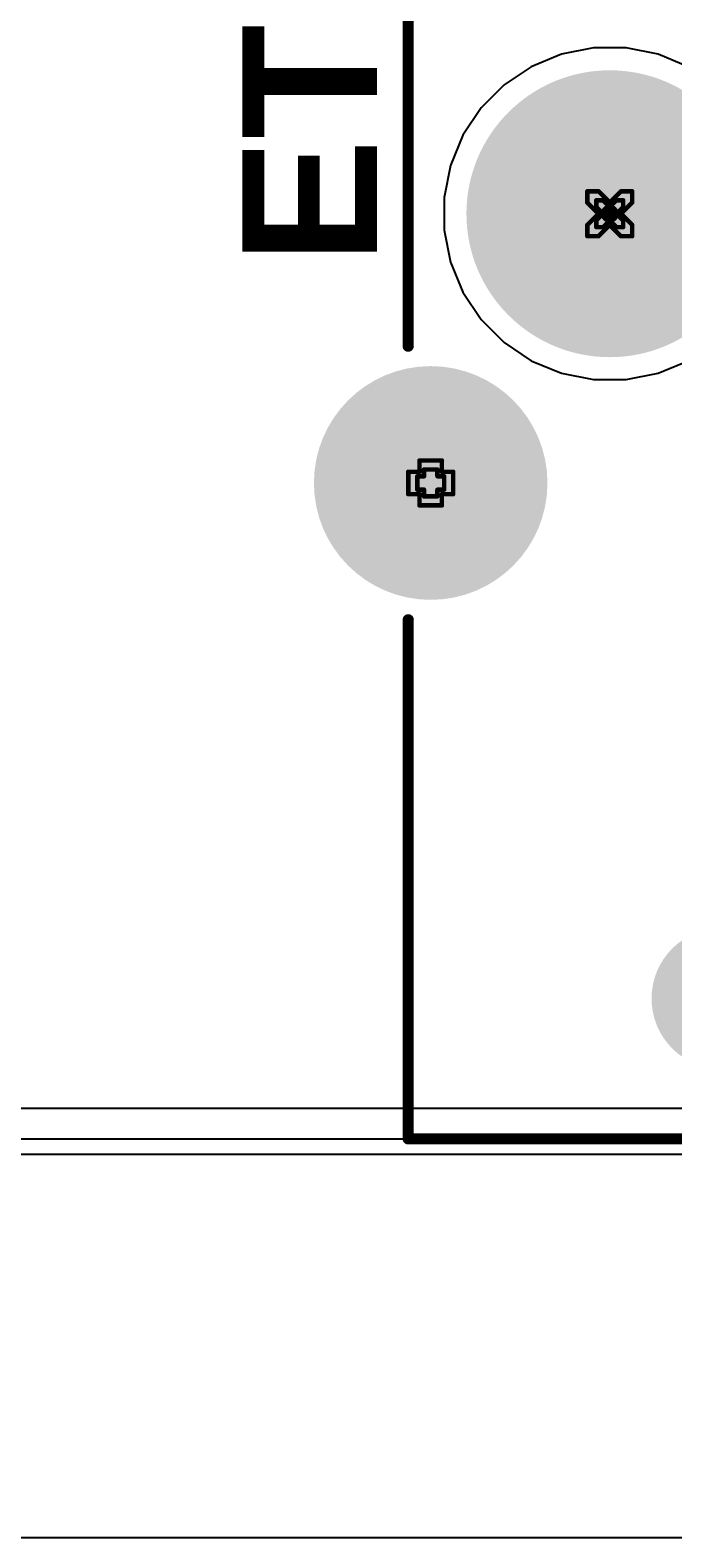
# Model space of a CAD drawing. Header units: inches. Extents: x 0 to 5032, y 0 to 5323.
# Drawn here: x 141.92 to 149.21, y 104.08 to 121.16 of the extents above; entities that cross this region are included whole.
import ezdxf

# ---------------------------------------------------------------- set-up
doc = ezdxf.new("R2010")
doc.units = ezdxf.units.IN
for name, color, linetype in [('Bottom Layer', 5, 'Continuous'), ('Bottom Solder', 6, 'Continuous'), ('Drill Drawing', 1, 'Continuous'), ('Layer 1', 16, 'Continuous'), ('Layer 2', 76, 'Continuous'), ('Multi-Layer', 9, 'Continuous'), ('Pad Holes', 156, 'Continuous'), ('Top Layer', 1, 'Continuous'), ('Top Overlay', 2, 'Continuous'), ('Top Solder', 216, 'Continuous')]:
    doc.layers.add(name, color=color, linetype=linetype)
doc.styles.add('Arial_Bold', font='', dxfattribs={"height": 0.2})
doc.styles.get('Arial_Bold').set_extended_font_data('Arial', bold=True)

# ---------------------------------------------------------------- blocks, each defined once
blk = doc.blocks.new('HR911105A_223')
at = {"layer": 'Bottom Layer'}
h = blk.add_hatch(color=5, dxfattribs=at)
edge = h.paths.add_edge_path()
edge.add_arc((-7.745, -1.055), 1.222, 0, 360)
h = blk.add_hatch(color=5, dxfattribs=at)
edge = h.paths.add_edge_path()
edge.add_arc((-4.44, -6.895), 0.699, 0, 360)
at = {"layer": 'Bottom Solder'}
h = blk.add_hatch(color=6, dxfattribs=at)
edge = h.paths.add_edge_path()
edge.add_arc((-5.715, 1.995), 0.102, 0, 360)
h = blk.add_hatch(color=6, dxfattribs=at)
edge = h.paths.add_edge_path()
edge.add_arc((-7.745, -1.055), 1.324, 0, 360)
h = blk.add_hatch(color=6, dxfattribs=at)
edge = h.paths.add_edge_path()
edge.add_arc((-4.44, -6.895), 0.801, 0, 360)
at = {"layer": 'Layer 1'}
h = blk.add_hatch(color=16, dxfattribs=at)
edge = h.paths.add_edge_path()
edge.add_arc((-7.745, -1.055), 1.222, 0, 360)
h = blk.add_hatch(color=16, dxfattribs=at)
edge = h.paths.add_edge_path()
edge.add_arc((-4.44, -6.895), 0.699, 0, 360)
at = {"layer": 'Layer 2'}
h = blk.add_hatch(color=76, dxfattribs=at)
edge = h.paths.add_edge_path()
edge.add_arc((-7.745, -1.055), 1.222, 0, 360)
h = blk.add_hatch(color=76, dxfattribs=at)
edge = h.paths.add_edge_path()
edge.add_arc((-4.44, -6.895), 0.699, 0, 360)
at = {"layer": 'Multi-Layer'}
h = blk.add_hatch(color=9, dxfattribs=at)
edge = h.paths.add_edge_path()
edge.add_arc((-7.745, -1.055), 1.222, 0, 360)
h = blk.add_hatch(color=9, dxfattribs=at)
edge = h.paths.add_edge_path()
edge.add_arc((-4.44, -6.895), 0.699, 0, 360)
at = {"layer": 'Pad Holes'}
h = blk.add_hatch(color=7, dxfattribs=at)
edge = h.paths.add_edge_path()
edge.add_arc((-5.715, 1.995), 1.625, 0, 360)
h = blk.add_hatch(color=7, dxfattribs=at)
edge = h.paths.add_edge_path()
edge.add_arc((-7.745, -1.055), 0.815, 0, 360)
at = {"layer": 'Top Layer'}
h = blk.add_hatch(color=1, dxfattribs=at)
edge = h.paths.add_edge_path()
edge.add_arc((-7.745, -1.055), 1.222, 0, 360)
h = blk.add_hatch(color=1, dxfattribs=at)
edge = h.paths.add_edge_path()
edge.add_arc((-4.44, -6.895), 0.699, 0, 360)
at = {"layer": 'Top Solder'}
h = blk.add_hatch(color=216, dxfattribs=at)
edge = h.paths.add_edge_path()
edge.add_arc((-5.715, 1.995), 0.102, 0, 360)
h = blk.add_hatch(color=216, dxfattribs=at)
edge = h.paths.add_edge_path()
edge.add_arc((-7.745, -1.055), 1.324, 0, 360)
h = blk.add_hatch(color=216, dxfattribs=at)
edge = h.paths.add_edge_path()
edge.add_arc((-4.44, -6.895), 0.801, 0, 360)
at = {"layer": 'Top Overlay'}
for points in [[(-8, 0.495, 0.127, 0.127, 0), (-8, 12.915, 0.127, 0.127, 0)], [(-8, -8.485, 0.127, 0.127, 0), (-8, -2.605, 0.127, 0.127, 0)], [(-8, -8.485, 0.127, 0.127, 0), (8, -8.485, 0.127, 0.127, 0)]]:
    blk.add_lwpolyline(points, format="xyseb", dxfattribs=at)
for points in [[(-8.032, 0.495, 0.0635, 0.0635, 1), (-7.968, 0.495, 0.0635, 0.0635, 1)], [(-8.032, -2.605, 0.0635, 0.0635, 1), (-7.968, -2.605, 0.0635, 0.0635, 1)], [(-8.032, -8.485, 0.0635, 0.0635, 1), (-7.968, -8.485, 0.0635, 0.0635, 1)], [(-8.032, -8.485, 0.0635, 0.0635, 1), (-7.968, -8.485, 0.0635, 0.0635, 1)]]:
    blk.add_lwpolyline(points, format="xyseb", close=True, dxfattribs=at)

msp = doc.modelspace()

# ---------------------------------------------------------------- linework, layer by layer
at = {"layer": 'Bottom Layer'}
for p, q in [((122.766, 108.601), (162.213, 108.601)), ((138.82, 108.601), (150.058, 108.601))]:
    msp.add_line(p, q, dxfattribs=at)
at = {"layer": 'Drill Drawing'}
for points in [[(148.238, 119.207, 0.0508, 0.0508, 0), (148.238, 119.334, 0.0508, 0.0508, 0)], [(148.238, 119.334, 0.0508, 0.0508, 0), (148.365, 119.334, 0.0508, 0.0508, 0)], [(148.238, 119.207, 0.0508, 0.0508, 0), (148.365, 119.08, 0.0508, 0.0508, 0)], [(148.34, 119.156, 0.0508, 0.0508, 0), (148.34, 119.232, 0.0508, 0.0508, 0)], [(148.34, 119.232, 0.0508, 0.0508, 0), (148.416, 119.232, 0.0508, 0.0508, 0)], [(148.365, 119.334, 0.0508, 0.0508, 0), (148.492, 119.207, 0.0508, 0.0508, 0)], [(148.416, 119.232, 0.0508, 0.0508, 0), (148.492, 119.156, 0.0508, 0.0508, 0)], [(148.492, 119.207, 0.0508, 0.0508, 0), (148.619, 119.334, 0.0508, 0.0508, 0)], [(148.492, 119.156, 0.0508, 0.0508, 0), (148.568, 119.232, 0.0508, 0.0508, 0)], [(148.568, 119.232, 0.0508, 0.0508, 0), (148.645, 119.232, 0.0508, 0.0508, 0)], [(148.619, 119.334, 0.0508, 0.0508, 0), (148.746, 119.334, 0.0508, 0.0508, 0)], [(148.619, 119.08, 0.0508, 0.0508, 0), (148.746, 119.207, 0.0508, 0.0508, 0)], [(148.645, 119.156, 0.0508, 0.0508, 0), (148.645, 119.232, 0.0508, 0.0508, 0)], [(148.746, 119.207, 0.0508, 0.0508, 0), (148.746, 119.334, 0.0508, 0.0508, 0)], [(148.238, 118.953, 0.0508, 0.0508, 0), (148.365, 119.08, 0.0508, 0.0508, 0)], [(148.34, 119.156, 0.0508, 0.0508, 0), (148.416, 119.08, 0.0508, 0.0508, 0)], [(148.34, 119.004, 0.0508, 0.0508, 0), (148.416, 119.08, 0.0508, 0.0508, 0)], [(148.568, 119.08, 0.0508, 0.0508, 0), (148.645, 119.156, 0.0508, 0.0508, 0)], [(148.568, 119.08, 0.0508, 0.0508, 0), (148.645, 119.004, 0.0508, 0.0508, 0)], [(148.619, 119.08, 0.0508, 0.0508, 0), (148.746, 118.953, 0.0508, 0.0508, 0)], [(148.238, 118.826, 0.0508, 0.0508, 0), (148.238, 118.953, 0.0508, 0.0508, 0)], [(148.34, 118.928, 0.0508, 0.0508, 0), (148.34, 119.004, 0.0508, 0.0508, 0)], [(148.34, 118.928, 0.0508, 0.0508, 0), (148.416, 118.928, 0.0508, 0.0508, 0)], [(148.365, 118.826, 0.0508, 0.0508, 0), (148.492, 118.953, 0.0508, 0.0508, 0)], [(148.416, 118.928, 0.0508, 0.0508, 0), (148.492, 119.004, 0.0508, 0.0508, 0)], [(148.492, 119.004, 0.0508, 0.0508, 0), (148.568, 118.928, 0.0508, 0.0508, 0)], [(148.492, 118.953, 0.0508, 0.0508, 0), (148.619, 118.826, 0.0508, 0.0508, 0)], [(148.568, 118.928, 0.0508, 0.0508, 0), (148.645, 118.928, 0.0508, 0.0508, 0)], [(148.645, 118.928, 0.0508, 0.0508, 0), (148.645, 119.004, 0.0508, 0.0508, 0)], [(148.746, 118.826, 0.0508, 0.0508, 0), (148.746, 118.953, 0.0508, 0.0508, 0)], [(148.238, 118.826, 0.0508, 0.0508, 0), (148.365, 118.826, 0.0508, 0.0508, 0)], [(148.619, 118.826, 0.0508, 0.0508, 0), (148.746, 118.826, 0.0508, 0.0508, 0)], [(146.208, 115.903, 0.0508, 0.0508, 0), (146.208, 116.157, 0.0508, 0.0508, 0)], [(146.208, 116.157, 0.0508, 0.0508, 0), (146.335, 116.157, 0.0508, 0.0508, 0)], [(146.335, 116.157, 0.0508, 0.0508, 0), (146.335, 116.284, 0.0508, 0.0508, 0)], [(146.335, 116.284, 0.0508, 0.0508, 0), (146.589, 116.284, 0.0508, 0.0508, 0)], [(146.386, 116.106, 0.0508, 0.0508, 0), (146.386, 116.182, 0.0508, 0.0508, 0)], [(146.386, 116.182, 0.0508, 0.0508, 0), (146.538, 116.182, 0.0508, 0.0508, 0)], [(146.538, 116.106, 0.0508, 0.0508, 0), (146.538, 116.182, 0.0508, 0.0508, 0)], [(146.589, 116.157, 0.0508, 0.0508, 0), (146.589, 116.284, 0.0508, 0.0508, 0)], [(146.589, 116.157, 0.0508, 0.0508, 0), (146.716, 116.157, 0.0508, 0.0508, 0)], [(146.716, 115.903, 0.0508, 0.0508, 0), (146.716, 116.157, 0.0508, 0.0508, 0)], [(146.31, 115.954, 0.0508, 0.0508, 0), (146.31, 116.106, 0.0508, 0.0508, 0)], [(146.31, 116.106, 0.0508, 0.0508, 0), (146.386, 116.106, 0.0508, 0.0508, 0)], [(146.31, 115.954, 0.0508, 0.0508, 0), (146.386, 115.954, 0.0508, 0.0508, 0)], [(146.386, 115.878, 0.0508, 0.0508, 0), (146.386, 115.954, 0.0508, 0.0508, 0)], [(146.538, 116.106, 0.0508, 0.0508, 0), (146.615, 116.106, 0.0508, 0.0508, 0)], [(146.538, 115.954, 0.0508, 0.0508, 0), (146.615, 115.954, 0.0508, 0.0508, 0)], [(146.538, 115.878, 0.0508, 0.0508, 0), (146.538, 115.954, 0.0508, 0.0508, 0)], [(146.615, 115.954, 0.0508, 0.0508, 0), (146.615, 116.106, 0.0508, 0.0508, 0)], [(146.208, 115.903, 0.0508, 0.0508, 0), (146.335, 115.903, 0.0508, 0.0508, 0)], [(146.335, 115.776, 0.0508, 0.0508, 0), (146.335, 115.903, 0.0508, 0.0508, 0)], [(146.335, 115.776, 0.0508, 0.0508, 0), (146.589, 115.776, 0.0508, 0.0508, 0)], [(146.386, 115.878, 0.0508, 0.0508, 0), (146.538, 115.878, 0.0508, 0.0508, 0)], [(146.589, 115.903, 0.0508, 0.0508, 0), (146.716, 115.903, 0.0508, 0.0508, 0)], [(146.589, 115.776, 0.0508, 0.0508, 0), (146.589, 115.903, 0.0508, 0.0508, 0)]]:
    msp.add_lwpolyline(points, format="xyseb", dxfattribs=at)
for points in [[(148.225, 119.334, 0.0254, 0.0254, 1), (148.251, 119.334, 0.0254, 0.0254, 1)], [(148.225, 119.334, 0.0254, 0.0254, 1), (148.251, 119.334, 0.0254, 0.0254, 1)], [(148.225, 119.207, 0.0254, 0.0254, 1), (148.251, 119.207, 0.0254, 0.0254, 1)], [(148.225, 119.207, 0.0254, 0.0254, 1), (148.251, 119.207, 0.0254, 0.0254, 1)], [(148.327, 119.232, 0.0254, 0.0254, 1), (148.352, 119.232, 0.0254, 0.0254, 1)], [(148.327, 119.232, 0.0254, 0.0254, 1), (148.352, 119.232, 0.0254, 0.0254, 1)], [(148.352, 119.334, 0.0254, 0.0254, 1), (148.378, 119.334, 0.0254, 0.0254, 1)], [(148.352, 119.334, 0.0254, 0.0254, 1), (148.378, 119.334, 0.0254, 0.0254, 1)], [(148.403, 119.232, 0.0254, 0.0254, 1), (148.429, 119.232, 0.0254, 0.0254, 1)], [(148.403, 119.232, 0.0254, 0.0254, 1), (148.429, 119.232, 0.0254, 0.0254, 1)], [(148.479, 119.207, 0.0254, 0.0254, 1), (148.505, 119.207, 0.0254, 0.0254, 1)], [(148.479, 119.207, 0.0254, 0.0254, 1), (148.505, 119.207, 0.0254, 0.0254, 1)], [(148.556, 119.232, 0.0254, 0.0254, 1), (148.581, 119.232, 0.0254, 0.0254, 1)], [(148.556, 119.232, 0.0254, 0.0254, 1), (148.581, 119.232, 0.0254, 0.0254, 1)], [(148.606, 119.334, 0.0254, 0.0254, 1), (148.632, 119.334, 0.0254, 0.0254, 1)], [(148.606, 119.334, 0.0254, 0.0254, 1), (148.632, 119.334, 0.0254, 0.0254, 1)], [(148.632, 119.232, 0.0254, 0.0254, 1), (148.657, 119.232, 0.0254, 0.0254, 1)], [(148.632, 119.232, 0.0254, 0.0254, 1), (148.657, 119.232, 0.0254, 0.0254, 1)], [(148.733, 119.334, 0.0254, 0.0254, 1), (148.759, 119.334, 0.0254, 0.0254, 1)], [(148.733, 119.334, 0.0254, 0.0254, 1), (148.759, 119.334, 0.0254, 0.0254, 1)], [(148.733, 119.207, 0.0254, 0.0254, 1), (148.759, 119.207, 0.0254, 0.0254, 1)], [(148.733, 119.207, 0.0254, 0.0254, 1), (148.759, 119.207, 0.0254, 0.0254, 1)], [(148.327, 119.156, 0.0254, 0.0254, 1), (148.352, 119.156, 0.0254, 0.0254, 1)], [(148.327, 119.156, 0.0254, 0.0254, 1), (148.352, 119.156, 0.0254, 0.0254, 1)], [(148.352, 119.08, 0.0254, 0.0254, 1), (148.378, 119.08, 0.0254, 0.0254, 1)], [(148.352, 119.08, 0.0254, 0.0254, 1), (148.378, 119.08, 0.0254, 0.0254, 1)], [(148.403, 119.08, 0.0254, 0.0254, 1), (148.429, 119.08, 0.0254, 0.0254, 1)], [(148.403, 119.08, 0.0254, 0.0254, 1), (148.429, 119.08, 0.0254, 0.0254, 1)], [(148.479, 119.156, 0.0254, 0.0254, 1), (148.505, 119.156, 0.0254, 0.0254, 1)], [(148.479, 119.156, 0.0254, 0.0254, 1), (148.505, 119.156, 0.0254, 0.0254, 1)], [(148.556, 119.08, 0.0254, 0.0254, 1), (148.581, 119.08, 0.0254, 0.0254, 1)], [(148.556, 119.08, 0.0254, 0.0254, 1), (148.581, 119.08, 0.0254, 0.0254, 1)], [(148.606, 119.08, 0.0254, 0.0254, 1), (148.632, 119.08, 0.0254, 0.0254, 1)], [(148.606, 119.08, 0.0254, 0.0254, 1), (148.632, 119.08, 0.0254, 0.0254, 1)], [(148.632, 119.156, 0.0254, 0.0254, 1), (148.657, 119.156, 0.0254, 0.0254, 1)], [(148.632, 119.156, 0.0254, 0.0254, 1), (148.657, 119.156, 0.0254, 0.0254, 1)], [(148.225, 118.953, 0.0254, 0.0254, 1), (148.251, 118.953, 0.0254, 0.0254, 1)], [(148.225, 118.953, 0.0254, 0.0254, 1), (148.251, 118.953, 0.0254, 0.0254, 1)], [(148.327, 119.004, 0.0254, 0.0254, 1), (148.352, 119.004, 0.0254, 0.0254, 1)], [(148.327, 119.004, 0.0254, 0.0254, 1), (148.352, 119.004, 0.0254, 0.0254, 1)], [(148.327, 118.928, 0.0254, 0.0254, 1), (148.352, 118.928, 0.0254, 0.0254, 1)], [(148.327, 118.928, 0.0254, 0.0254, 1), (148.352, 118.928, 0.0254, 0.0254, 1)], [(148.403, 118.928, 0.0254, 0.0254, 1), (148.429, 118.928, 0.0254, 0.0254, 1)], [(148.403, 118.928, 0.0254, 0.0254, 1), (148.429, 118.928, 0.0254, 0.0254, 1)], [(148.479, 119.004, 0.0254, 0.0254, 1), (148.505, 119.004, 0.0254, 0.0254, 1)], [(148.479, 119.004, 0.0254, 0.0254, 1), (148.505, 119.004, 0.0254, 0.0254, 1)], [(148.479, 118.953, 0.0254, 0.0254, 1), (148.505, 118.953, 0.0254, 0.0254, 1)], [(148.479, 118.953, 0.0254, 0.0254, 1), (148.505, 118.953, 0.0254, 0.0254, 1)], [(148.556, 118.928, 0.0254, 0.0254, 1), (148.581, 118.928, 0.0254, 0.0254, 1)], [(148.556, 118.928, 0.0254, 0.0254, 1), (148.581, 118.928, 0.0254, 0.0254, 1)], [(148.632, 119.004, 0.0254, 0.0254, 1), (148.657, 119.004, 0.0254, 0.0254, 1)], [(148.632, 119.004, 0.0254, 0.0254, 1), (148.657, 119.004, 0.0254, 0.0254, 1)], [(148.632, 118.928, 0.0254, 0.0254, 1), (148.657, 118.928, 0.0254, 0.0254, 1)], [(148.632, 118.928, 0.0254, 0.0254, 1), (148.657, 118.928, 0.0254, 0.0254, 1)], [(148.733, 118.953, 0.0254, 0.0254, 1), (148.759, 118.953, 0.0254, 0.0254, 1)], [(148.733, 118.953, 0.0254, 0.0254, 1), (148.759, 118.953, 0.0254, 0.0254, 1)], [(148.225, 118.826, 0.0254, 0.0254, 1), (148.251, 118.826, 0.0254, 0.0254, 1)], [(148.225, 118.826, 0.0254, 0.0254, 1), (148.251, 118.826, 0.0254, 0.0254, 1)], [(148.352, 118.826, 0.0254, 0.0254, 1), (148.378, 118.826, 0.0254, 0.0254, 1)], [(148.352, 118.826, 0.0254, 0.0254, 1), (148.378, 118.826, 0.0254, 0.0254, 1)], [(148.606, 118.826, 0.0254, 0.0254, 1), (148.632, 118.826, 0.0254, 0.0254, 1)], [(148.606, 118.826, 0.0254, 0.0254, 1), (148.632, 118.826, 0.0254, 0.0254, 1)], [(148.733, 118.826, 0.0254, 0.0254, 1), (148.759, 118.826, 0.0254, 0.0254, 1)], [(148.733, 118.826, 0.0254, 0.0254, 1), (148.759, 118.826, 0.0254, 0.0254, 1)], [(146.195, 116.157, 0.0254, 0.0254, 1), (146.221, 116.157, 0.0254, 0.0254, 1)], [(146.195, 116.157, 0.0254, 0.0254, 1), (146.221, 116.157, 0.0254, 0.0254, 1)], [(146.322, 116.284, 0.0254, 0.0254, 1), (146.348, 116.284, 0.0254, 0.0254, 1)], [(146.322, 116.284, 0.0254, 0.0254, 1), (146.348, 116.284, 0.0254, 0.0254, 1)], [(146.322, 116.157, 0.0254, 0.0254, 1), (146.348, 116.157, 0.0254, 0.0254, 1)], [(146.322, 116.157, 0.0254, 0.0254, 1), (146.348, 116.157, 0.0254, 0.0254, 1)], [(146.373, 116.182, 0.0254, 0.0254, 1), (146.399, 116.182, 0.0254, 0.0254, 1)], [(146.373, 116.182, 0.0254, 0.0254, 1), (146.399, 116.182, 0.0254, 0.0254, 1)], [(146.526, 116.182, 0.0254, 0.0254, 1), (146.551, 116.182, 0.0254, 0.0254, 1)], [(146.526, 116.182, 0.0254, 0.0254, 1), (146.551, 116.182, 0.0254, 0.0254, 1)], [(146.576, 116.284, 0.0254, 0.0254, 1), (146.602, 116.284, 0.0254, 0.0254, 1)], [(146.576, 116.284, 0.0254, 0.0254, 1), (146.602, 116.284, 0.0254, 0.0254, 1)], [(146.576, 116.157, 0.0254, 0.0254, 1), (146.602, 116.157, 0.0254, 0.0254, 1)], [(146.576, 116.157, 0.0254, 0.0254, 1), (146.602, 116.157, 0.0254, 0.0254, 1)], [(146.703, 116.157, 0.0254, 0.0254, 1), (146.729, 116.157, 0.0254, 0.0254, 1)], [(146.703, 116.157, 0.0254, 0.0254, 1), (146.729, 116.157, 0.0254, 0.0254, 1)], [(146.297, 116.106, 0.0254, 0.0254, 1), (146.322, 116.106, 0.0254, 0.0254, 1)], [(146.297, 116.106, 0.0254, 0.0254, 1), (146.322, 116.106, 0.0254, 0.0254, 1)], [(146.297, 115.954, 0.0254, 0.0254, 1), (146.322, 115.954, 0.0254, 0.0254, 1)], [(146.297, 115.954, 0.0254, 0.0254, 1), (146.322, 115.954, 0.0254, 0.0254, 1)], [(146.373, 116.106, 0.0254, 0.0254, 1), (146.399, 116.106, 0.0254, 0.0254, 1)], [(146.373, 116.106, 0.0254, 0.0254, 1), (146.399, 116.106, 0.0254, 0.0254, 1)], [(146.373, 115.954, 0.0254, 0.0254, 1), (146.399, 115.954, 0.0254, 0.0254, 1)], [(146.373, 115.954, 0.0254, 0.0254, 1), (146.399, 115.954, 0.0254, 0.0254, 1)], [(146.526, 116.106, 0.0254, 0.0254, 1), (146.551, 116.106, 0.0254, 0.0254, 1)], [(146.526, 116.106, 0.0254, 0.0254, 1), (146.551, 116.106, 0.0254, 0.0254, 1)], [(146.526, 115.954, 0.0254, 0.0254, 1), (146.551, 115.954, 0.0254, 0.0254, 1)], [(146.526, 115.954, 0.0254, 0.0254, 1), (146.551, 115.954, 0.0254, 0.0254, 1)], [(146.602, 116.106, 0.0254, 0.0254, 1), (146.627, 116.106, 0.0254, 0.0254, 1)], [(146.602, 116.106, 0.0254, 0.0254, 1), (146.627, 116.106, 0.0254, 0.0254, 1)], [(146.602, 115.954, 0.0254, 0.0254, 1), (146.627, 115.954, 0.0254, 0.0254, 1)], [(146.602, 115.954, 0.0254, 0.0254, 1), (146.627, 115.954, 0.0254, 0.0254, 1)], [(146.195, 115.903, 0.0254, 0.0254, 1), (146.221, 115.903, 0.0254, 0.0254, 1)], [(146.195, 115.903, 0.0254, 0.0254, 1), (146.221, 115.903, 0.0254, 0.0254, 1)], [(146.322, 115.903, 0.0254, 0.0254, 1), (146.348, 115.903, 0.0254, 0.0254, 1)], [(146.322, 115.903, 0.0254, 0.0254, 1), (146.348, 115.903, 0.0254, 0.0254, 1)], [(146.322, 115.776, 0.0254, 0.0254, 1), (146.348, 115.776, 0.0254, 0.0254, 1)], [(146.322, 115.776, 0.0254, 0.0254, 1), (146.348, 115.776, 0.0254, 0.0254, 1)], [(146.373, 115.878, 0.0254, 0.0254, 1), (146.399, 115.878, 0.0254, 0.0254, 1)], [(146.373, 115.878, 0.0254, 0.0254, 1), (146.399, 115.878, 0.0254, 0.0254, 1)], [(146.526, 115.878, 0.0254, 0.0254, 1), (146.551, 115.878, 0.0254, 0.0254, 1)], [(146.526, 115.878, 0.0254, 0.0254, 1), (146.551, 115.878, 0.0254, 0.0254, 1)], [(146.576, 115.903, 0.0254, 0.0254, 1), (146.602, 115.903, 0.0254, 0.0254, 1)], [(146.576, 115.903, 0.0254, 0.0254, 1), (146.602, 115.903, 0.0254, 0.0254, 1)], [(146.576, 115.776, 0.0254, 0.0254, 1), (146.602, 115.776, 0.0254, 0.0254, 1)], [(146.576, 115.776, 0.0254, 0.0254, 1), (146.602, 115.776, 0.0254, 0.0254, 1)], [(146.703, 115.903, 0.0254, 0.0254, 1), (146.729, 115.903, 0.0254, 0.0254, 1)], [(146.703, 115.903, 0.0254, 0.0254, 1), (146.729, 115.903, 0.0254, 0.0254, 1)]]:
    msp.add_lwpolyline(points, format="xyseb", close=True, dxfattribs=at)
at = {"layer": 'Layer 1'}
for p, q in [((148.307, 120.959), (147.944, 120.887)), ((148.677, 120.959), (148.307, 120.959)), ((149.04, 120.887), (148.677, 120.959)), ((147.944, 120.887), (147.602, 120.745)), ((149.382, 120.745), (149.04, 120.887)), ((147.602, 120.745), (147.294, 120.54)), ((147.294, 120.54), (147.033, 120.278)), ((147.033, 120.278), (146.827, 119.97)), ((146.827, 119.97), (146.685, 119.628)), ((146.685, 119.628), (146.613, 119.265)), ((146.613, 119.265), (146.613, 118.895)), ((146.613, 118.895), (146.685, 118.532)), ((146.685, 118.532), (146.827, 118.19)), ((146.827, 118.19), (147.033, 117.882)), ((147.033, 117.882), (147.294, 117.62)), ((147.294, 117.62), (147.602, 117.415)), ((147.602, 117.415), (147.944, 117.273)), ((149.04, 117.273), (149.382, 117.415)), ((147.944, 117.273), (148.307, 117.201)), ((148.307, 117.201), (148.677, 117.201)), ((148.677, 117.201), (149.04, 117.273)), ((164.617, 108.943), (121.006, 108.943)), ((138.557, 108.425), (150.16, 108.425))]:
    msp.add_line(p, q, dxfattribs=at)
at = {"layer": 'Layer 2'}
for p, q in [((122.766, 108.601), (162.213, 108.601)), ((138.547, 108.601), (150.17, 108.601))]:
    msp.add_line(p, q, dxfattribs=at)
at = {"layer": 'Top Layer'}
msp.add_line((162.207, 104.08), (122.77, 104.08), dxfattribs=at)

# ---------------------------------------------------------------- block references
msp.add_blockref('HR911105A_223', (154.207, 117.085))

# ---------------------------------------------------------------- texts
at = {"layer": 'Top Overlay', "style": 'Arial_Bold'}
msp.add_text('ETHERCAT IN', height=1.524, rotation=90, dxfattribs=at).set_placement((145.852, 118.507))

doc.saveas('drawing.dxf')
